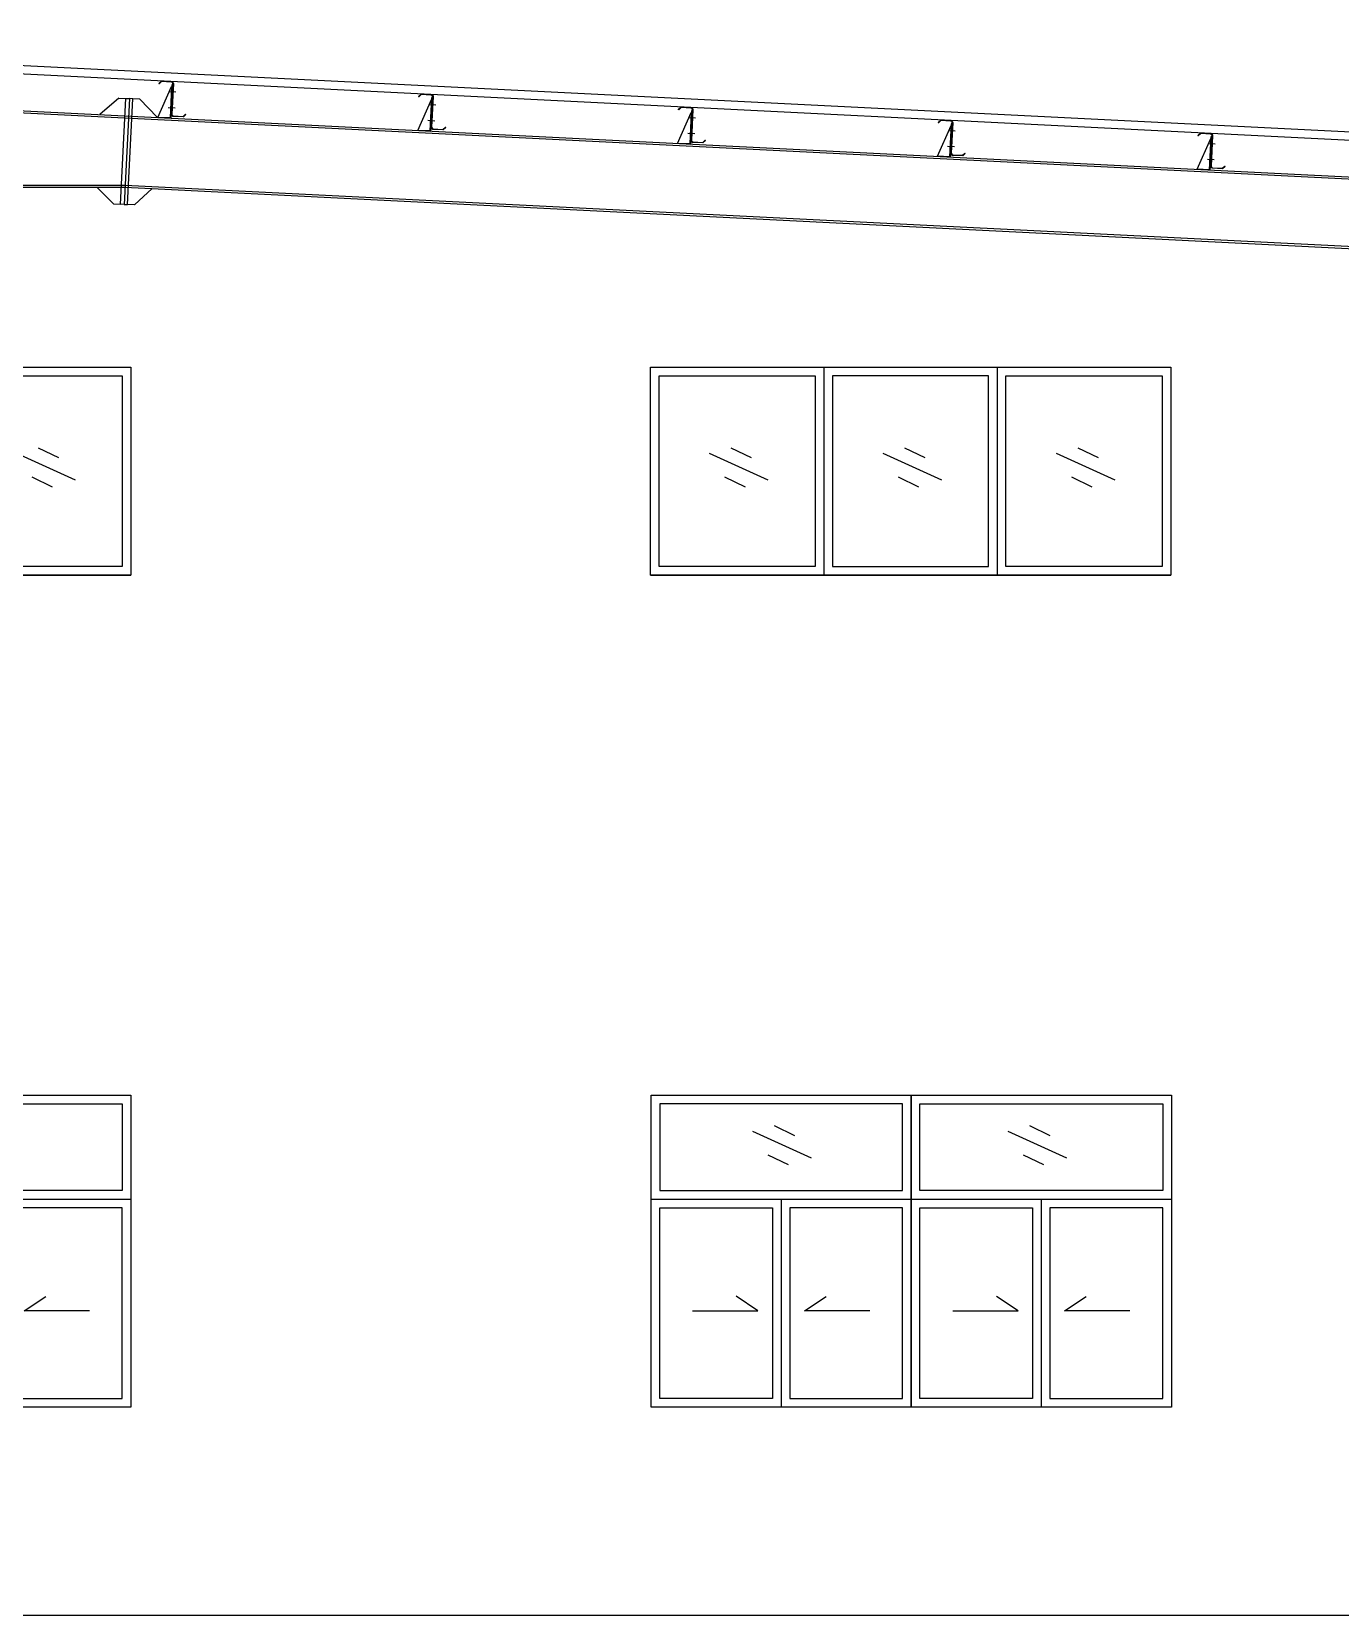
# Model space of a CAD drawing. Extents: x 180850 to 1400258, y 48356 to 327067.
# Drawn here: x 840360 to 847907, y 276343 to 285478 of the extents above; entities that cross this region are included whole.
import ezdxf

# ---------------------------------------------------------------- set-up
doc = ezdxf.new("R2010")
doc.units = 0
doc.header["$LTSCALE"] = 1000
for name, color, linetype in [('AXIS', 3, 'Continuous'), ('DOTE', 1, 'Continuous'), ('GL', 150, 'Continuous'), ('LT', 27, 'Continuous'), ('PZ', 202, 'Continuous')]:
    doc.layers.add(name, color=color, linetype=linetype)

# ---------------------------------------------------------------- blocks, each defined once
blk = doc.blocks.new('A$C50290E37')
at = {"color": 8}
for p, q in [((25303.69245265156, 6000.077888590749), (25303.67745265516, 4800.077888590749)), ((26303.6774526519, 6000.077888593456), (26303.67745265516, 4800.077888593456)), ((20647.38872526423, 5502.484345946752), (20985.70057673194, 5349.875002335757)), ((20772.01579189627, 5534.5322268296), (20889.67887219856, 5477.469643552278)), ((24643.0129902137, 5502.500624536042), (24981.3248416814, 5349.891280925047)), ((24767.64005684573, 5534.54850541889), (24885.30313714803, 5477.485922141568)), ((25643.34424731438, 5502.484345960256), (25981.65609878208, 5349.875002349261)), ((25767.9713139463, 5534.532226843105), (25885.63439424848, 5477.469643565782)), ((26643.3931908058, 5502.484345962948), (26981.7050422735, 5349.875002351982)), ((26768.02025743783, 5534.532226845811), (26885.68333774013, 5477.469643568489)), ((20735.81683511613, 5366.632163444461), (20853.47991541831, 5309.569580167139)), ((24731.4411000656, 5366.648442033751), (24849.10418036778, 5309.585858756429)), ((25731.77235716605, 5366.632163457965), (25849.43543746835, 5309.569580180643)), ((26731.8213006577, 5366.632163460672), (26849.48438095988, 5309.56958018335)), ((18307.67298711359, 4800.077888571861), (21307.73298711318, 4800.077888579952)), ((24303.67745265516, 4800.077888588043), (27303.73745265475, 4800.077888596163)), ((25807.70298711339, -0.0004575842176564038), (25807.70298711339, 1799.999542415782)), ((25807.73298711318, 1799.999542415782), (25807.73298711318, -0.0004575842176564038)), ((24891.58701119618, 1592.288741424622), (25229.89886266331, 1439.679397812724)), ((25016.21407782822, 1624.336622307135), (25133.87715813029, 1567.274039029493)), ((26364.5396596361, 1592.272462846129), (26702.85151110322, 1439.663119234232)), ((26489.16672626813, 1624.320343728643), (26606.8298065702, 1567.257760451001)), ((24980.0151210475, 1456.436558922112), (25097.67820134957, 1399.37397564447)), ((26452.96776948741, 1456.42028034362), (26570.63084978948, 1399.357697065978)), ((18307.68798711372, 1199.99954240548), (21307.77798711264, 1199.99954240548)), ((24307.68798711372, 1199.999542415782), (27307.77798711264, 1199.999542415782)), ((25057.78926072421, 1200.185129916266), (25057.49231107242, 0.1851666575530544)), ((26557.74048711325, 1199.999542415782), (26557.74048711325, -0.0004575842176564038)), ((20691.7475362093, 555.2932872191013), (20816.58326977852, 639.7383669812407)), ((24923.62267798278, 555.5120555914764), (24798.80784485, 639.9880243744701)), ((25191.6967679658, 555.4457184997445), (25316.55339432694, 639.8599040700356)), ((26423.67343801854, 555.2932872294332), (26298.83770444931, 639.7383669915725)), ((26691.7475362093, 555.2932872294332), (26816.58326977852, 639.7383669915725)), ((21068.43856896728, 555.2932872191013), (20691.7475362093, 555.2932872191013)), ((24546.9316567583, 555.6052708173229), (24923.62267798278, 555.5120555914764)), ((25568.38778919028, 555.352503273898), (25191.6967679658, 555.4457184997445)), ((26046.98240526055, 555.2932872294332), (26423.67343801854, 555.2932872294332)), ((27068.43856896728, 555.2932872294332), (26691.7475362093, 555.2932872294332))]:
    blk.add_line(p, q, dxfattribs=at)
for points in [[(18307.67298711033, 6000.077888571861), (21307.67298711033, 6000.077888579952), (21307.67298711359, 4800.077888579952), (18307.67298711359, 4800.077888571861)], [(21257.73298711306, 4850.077888579835), (20357.67298711347, 4850.077888577391), (20357.67493837536, 5950.068276476319), (21257.73493837495, 5950.068276478778)], [(24303.6774526519, 6000.077888588043), (27303.6774526519, 6000.077888596177), (27303.67745265516, 4800.077888596163), (24303.67745265516, 4800.077888588043)], [(24353.32098231511, 5950.103283968754), (25253.37393936655, 5950.065826164879), (25253.36679651262, 4850.065826215985), (24353.31383946096, 4850.103284019977)], [(25353.67608070374, 4850.077888590895), (26253.67745265504, 4850.07788859331), (26253.67940391693, 5950.068276492253), (25353.67803196586, 5950.068276489823)], [(27253.73745265463, 4850.077888596017), (26353.67745265504, 4850.077888593602), (26353.67940391693, 5950.06827649253), (27253.73940391652, 5950.06827649496)], [(18307.68798711372, 1799.99954240548), (21307.71798711305, 1799.99954240548), (21307.71798711305, -0.0004575945204123855), (18307.68798711372, -0.0004575945204123855)], [(21257.77798711264, 1249.99954240548), (19857.70298711385, 1249.99954240548), (19857.70493837877, 1749.989930304408), (21257.77993837756, 1749.989930304408)], [(24307.68798711372, 1799.999542415782), (27307.71798711305, 1799.999542415782), (27307.71798711305, -0.0004575842176564038), (24307.68798711372, -0.0004575842176564038)], [(24357.62798711413, 1249.999542415782), (25757.70298711292, 1249.999542415782), (25757.701035848, 1749.98993031471), (24357.62603584921, 1749.98993031471)], [(27257.77798711264, 1249.999542415782), (25857.70298711385, 1249.999542415782), (25857.70493837877, 1749.98993031471), (27257.77993837756, 1749.98993031471)], [(21257.77798711264, 1149.99954240548), (20607.71048711392, 1149.99954240548), (20607.71048711392, 49.99954240547959), (21257.77798711264, 49.99954240547959)], [(24357.73940925614, 1150.358361357008), (25007.80688935134, 1150.197496925568), (25007.53468550392, 50.19753060507355), (24357.46720540873, 50.35839503654279)], [(25757.81436638779, 1150.011901537277), (25107.74688629271, 1150.172765968746), (25107.47468244529, 50.17279964825138), (25757.54216254037, 50.01193521681125)], [(25857.70298711385, 1149.999542415782), (26507.77048711258, 1149.999542415782), (26507.77048711258, 49.99954241578234), (25857.70298711385, 49.99954241578234)], [(27257.77798711264, 1149.999542415782), (26607.71048711392, 1149.999542415782), (26607.71048711392, 49.99954241578234), (27257.77798711264, 49.99954241578234)]]:
    blk.add_lwpolyline(points, close=True, dxfattribs=at)

msp = doc.modelspace()

# ---------------------------------------------------------------- linework, layer by layer
at = {"layer": 'AXIS', "linetype": 'ByBlock', "elevation": -0.8588636219624313}
msp.add_lwpolyline([(853889.4513108918, 284553.7755746648), (836432.5939849401, 285427.5151487888), (836432.59398494, 285477.7791461481), (853891.948191739, 284603.7131916087)], close=True, dxfattribs=at)
at = {"layer": 'DOTE'}
msp.add_line((816572.0446890197, 276343.2916724154, -0.8588636219624313), (855704.2466994249, 276343.2916724154, -0.8588636219624313), dxfattribs=at)
at = {"layer": 'GL'}
for p, q in [((836414.5079417169, 285217.1946734115, -0.8588636219624313), (853589.0292066332, 284358.4686102108, -0.8588636219624313)), ((836414.5079417169, 285205.1796827748, -0.8588636219624313), (853589.2689071945, 284346.441634546, -0.8588636219624313)), ((836794.8671285624, 284580.5109472271, 0.3432826292532876), (840898.1367451819, 284581.3359331586, -0.8588636219624313)), ((836794.8750678591, 284591.7114014297, -0.8858517751777693), (840898.7356930041, 284593.3148896019, -0.8588464041354636)), ((840898.0949806712, 284580.500642948, -0.8588496992449324), (850871.2320247478, 284081.8437907712, -0.8588636219624313)), ((840898.6942320744, 284592.4856710145, -0.8588496992449324), (850871.831276151, 284093.8288188378, -0.8588636219624313))]:
    msp.add_line(p, q, dxfattribs=at)
at = {"layer": 'LT', "color": 1, "linetype": 'Continuous'}
for p, q in [((841152.0944293119, 285132.765869505, -4.858863622005261), (841191.9501413883, 285130.7730839037, -4.858863622005261)), ((841152.0944293119, 285132.765869505, -4.858863622005261), (841191.9501413883, 285130.7730839037, -4.858863622005261)), ((841147.5241072607, 285041.3594284856, -4.858863622005261), (841187.3798193365, 285039.3666428787, -4.858863622005261)), ((841147.5241072607, 285041.3594284856, -4.858863622005261), (841187.3798193365, 285039.3666428787, -4.858863622005261)), ((842650.222937629, 285057.859444093, -4.858863622005261), (842690.0786497054, 285055.8666584917, -4.858863622005261)), ((842650.222937629, 285057.859444093, -4.858863622005261), (842690.0786497054, 285055.8666584917, -4.858863622005261)), ((842645.6526155778, 284966.4530030737, -4.858863622005261), (842685.5083276535, 284964.4602174667, -4.858863622005261)), ((842645.6526155778, 284966.4530030737, -4.858863622005261), (842685.5083276535, 284964.4602174667, -4.858863622005261)), ((844148.351445946, 284982.953018681, -4.858863622005261), (844188.2071580223, 284980.9602330795, -4.858863622005261)), ((844148.351445946, 284982.953018681, -4.858863622005261), (844188.2071580223, 284980.9602330795, -4.858863622005261)), ((845646.4799542631, 284908.0465932691, -4.858863622005261), (845686.3356663394, 284906.0538076677, -4.858863622005261)), ((845646.4799542631, 284908.0465932691, -4.858863622005261), (845686.3356663394, 284906.0538076677, -4.858863622005261)), ((844143.7811238947, 284891.5465776618, -4.858863622005261), (844183.6368359706, 284889.5537920545, -4.858863622005261)), ((844143.7811238947, 284891.5465776618, -4.858863622005261), (844183.6368359706, 284889.5537920545, -4.858863622005261)), ((845641.9096322117, 284816.6401522496, -4.858863622005261), (845681.7653442876, 284814.6473666427, -4.858863622005261)), ((845641.9096322117, 284816.6401522496, -4.858863622005261), (845681.7653442876, 284814.6473666427, -4.858863622005261)), ((847144.6084625801, 284833.1401678571, -4.858863622005261), (847184.4641746565, 284831.1473822556, -4.858863622005261)), ((847144.6084625801, 284833.1401678571, -4.858863622005261), (847184.4641746565, 284831.1473822556, -4.858863622005261)), ((847140.0381405292, 284741.7337268378, -4.858863622005261), (847179.8938526048, 284739.7409412307, -4.858863622005261)), ((847140.0381405292, 284741.7337268378, -4.858863622005261), (847179.8938526048, 284739.7409412307, -4.858863622005261))]:
    msp.add_line(p, q, dxfattribs=at)
at = {"layer": 'LT', "elevation": -4.85886362199787}
for points in [[(841174.4117759592, 285176.4455779964, 0.4142135623730951), (841164.9236287397, 285186.9324775548), (841109.2358357161, 285189.7168672066), (841095.1157853637, 285176.9415835537), (841093.1030453915, 285179.1661908908), (841108.1445582749, 285192.7751787376), (841168.069698607, 285189.7789217206, -0.414213562373095), (841177.5578458266, 285179.2920221622), (841168.7188876262, 285002.5128581811, 0.4142135623730951), (841178.2070348456, 284992.0259586228), (841233.894827869, 284989.241568971), (841248.0148782226, 285002.016852624), (841250.0276181948, 284999.7922452868), (841234.9861053108, 284986.1832574399), (841175.0609649781, 284989.1795144569, -0.4142135623730951), (841165.5728177588, 284999.6664140152), (841174.4117759592, 285176.4455779964)], [(842672.5402842762, 285101.5391525843, 0.4142135623730951), (842663.0521370568, 285112.0260521427), (842607.3643440331, 285114.8104417947), (842593.2442936806, 285102.0351581417), (842591.2315537087, 285104.2597654788), (842606.2730665918, 285117.8687533255), (842666.1982069238, 285114.8724963087, -0.414213562373095), (842675.6863541434, 285104.3855967502), (842666.8473959431, 284927.6064327692, 0.4142135623730951), (842676.3355431628, 284917.1195332108), (842732.0233361861, 284914.3351435589), (842746.1433865399, 284927.110427212), (842748.1561265117, 284924.8858198747), (842733.1146136277, 284911.2768320278), (842673.1894732952, 284914.2730890448, -0.4142135623730951), (842663.7013260758, 284924.7599886032), (842672.5402842762, 285101.5391525843)], [(844170.6687925933, 285026.6327271722, 0.4142135623730951), (844161.1806453738, 285037.1196267307), (844105.4928523501, 285039.9040163826), (844091.3728019976, 285027.1287327297), (844089.3600620256, 285029.3533400667), (844104.4015749089, 285042.9623279137), (844164.3267152408, 285039.9660708967, -0.414213562373095), (844173.8148624605, 285029.4791713383), (844164.9759042603, 284852.7000073572, 0.4142135623730951), (844174.4640514797, 284842.2131077987), (844230.151844503, 284839.4287181468), (844244.2718948569, 284852.2040018), (844246.2846348287, 284849.9793944627), (844231.243121945, 284836.3704066157), (844171.317981612, 284839.3666636328, -0.4142135623730951), (844161.8298343931, 284849.8535631911), (844170.6687925933, 285026.6327271722)], [(845668.7973009102, 284951.7263017604, 0.4142135623730951), (845659.3091536908, 284962.2132013189), (845603.6213606672, 284964.9975909707), (845589.5013103146, 284952.2223073177), (845587.4885703427, 284954.4469146549), (845602.5300832258, 284968.0559025017), (845662.4552235579, 284965.0596454847, -0.414213562373095), (845671.9433707775, 284954.5727459262), (845663.1044125772, 284777.7935819452, 0.4142135623730951), (845672.5925597966, 284767.3066823868), (845728.2803528201, 284764.5222927349), (845742.4004031738, 284777.2975763881), (845744.4131431457, 284775.0729690507), (845729.371630262, 284761.4639812039), (845669.4464899291, 284764.4602382209, -0.4142135623730951), (845659.9583427099, 284774.9471377793), (845668.7973009102, 284951.7263017604)], [(847166.9258092274, 284876.8198763484, 0.4142135623730951), (847157.4376620081, 284887.3067759067), (847101.7498689845, 284890.0911655587), (847087.6298186318, 284877.3158819058), (847085.6170786599, 284879.5404892429), (847100.6585915432, 284893.1494770898), (847160.5837318752, 284890.1532200728, -0.414213562373095), (847170.0718790948, 284879.6663205143), (847161.2329208944, 284702.8871565332, 0.4142135623730951), (847170.7210681139, 284692.4002569749), (847226.4088611373, 284689.6158673229), (847240.528911491, 284702.3911509762), (847242.541651463, 284700.1665436387), (847227.500138579, 284686.5575557917), (847167.5749982464, 284689.5538128088, -0.4142135623730951), (847158.0868510272, 284700.0407123672), (847166.9258092274, 284876.8198763484)]]:
    msp.add_lwpolyline(points, format="xyb", dxfattribs=at)
at = {"layer": 'LT', "elevation": -0.8588636219624313}
for points in [[(841167.6701976721, 285161.7639186151), (841158.5815513863, 284979.9909929394), (841088.6833138644, 284983.4859048162)], [(841174.1620878744, 285171.4518163021), (841168.1695738415, 285171.7514420038), (841158.5815513863, 284979.9909929394), (841164.5740654193, 284979.6913672379)], [(842672.2905961913, 285096.54539089), (842666.2980821587, 285096.8450165917), (842656.7100597034, 284905.0845675274), (842662.7025737361, 284904.7849418259)], [(842665.798705989, 285086.8574932031), (842656.7100597034, 284905.0845675274), (842586.8118221813, 284908.5794794041)], [(844163.9272143061, 285011.9510677911), (844154.8385680205, 284830.1781421155), (844084.9403304985, 284833.6730539923)], [(844170.4191045082, 285021.6389654781), (844164.4265904756, 285021.9385911797), (844154.8385680205, 284830.1781421155), (844160.8310820534, 284829.878516414)], [(845662.055722623, 284937.044642379), (845652.9670763373, 284755.2717167034), (845583.0688388153, 284758.7666285802)], [(845668.5476128253, 284946.7325400661), (845662.5550987925, 284947.0321657677), (845652.9670763373, 284755.2717167034), (845658.9595903704, 284754.9720910019)], [(847160.1842309403, 284862.1382169672), (847151.0955846546, 284680.3652912915), (847081.1973471326, 284683.8602031684)], [(847166.6761211426, 284871.8261146542), (847160.6836071099, 284872.1257403558), (847151.0955846546, 284680.3652912915), (847157.0880986875, 284680.06566559)]]:
    msp.add_lwpolyline(points, close=True, dxfattribs=at)
at = {"layer": 'LT', "color": 1, "linetype": 'Continuous'}
for points in [[(841174.5623385417, 285119.3818764212, -4.858863622005261), (841175.7853407963, 285143.8419215578, -4.858863622005261), (841165.5735674902, 285119.8313149724, -4.858863622005261), (841166.7965697445, 285144.2913601094, -4.858863622005261)], [(841174.5623385417, 285119.3818764212, -4.858863622005261), (841175.7853407963, 285143.8419215578, -4.858863622005261), (841165.5735674902, 285119.8313149724, -4.858863622005261), (841166.7965697445, 285144.2913601094, -4.858863622005261)], [(841171.2150187475, 285052.4354805331, -4.858863622005261), (841169.9920164875, 285027.9754353969, -4.858863622005261), (841162.2262476959, 285052.8849190869, -4.858863622005261), (841161.0032454362, 285028.4248739503, -4.858863622005261)], [(841171.2150187475, 285052.4354805331, -4.858863622005261), (841169.9920164875, 285027.9754353969, -4.858863622005261), (841162.2262476959, 285052.8849190869, -4.858863622005261), (841161.0032454362, 285028.4248739503, -4.858863622005261)], [(842672.6908468587, 285044.4754510092, -4.858863622005261), (842673.9138491134, 285068.9354961457, -4.858863622005261), (842663.7020758073, 285044.9248895603, -4.858863622005261), (842664.9250780614, 285069.3849346974, -4.858863622005261)], [(842672.6908468587, 285044.4754510092, -4.858863622005261), (842673.9138491134, 285068.9354961457, -4.858863622005261), (842663.7020758073, 285044.9248895603, -4.858863622005261), (842664.9250780614, 285069.3849346974, -4.858863622005261)], [(842669.3435270645, 284977.529055121, -4.858863622005261), (842668.1205248045, 284953.0690099848, -4.858863622005261), (842660.3547560127, 284977.978493675, -4.858863622005261), (842659.1317537533, 284953.5184485384, -4.858863622005261)], [(842669.3435270645, 284977.529055121, -4.858863622005261), (842668.1205248045, 284953.0690099848, -4.858863622005261), (842660.3547560127, 284977.978493675, -4.858863622005261), (842659.1317537533, 284953.5184485384, -4.858863622005261)], [(844170.8193551757, 284969.5690255971, -4.858863622005261), (844172.0423574303, 284994.0290707339, -4.858863622005261), (844161.8305841243, 284970.0184641483, -4.858863622005261), (844163.0535863783, 284994.4785092855, -4.858863622005261)], [(844170.8193551757, 284969.5690255971, -4.858863622005261), (844172.0423574303, 284994.0290707339, -4.858863622005261), (844161.8305841243, 284970.0184641483, -4.858863622005261), (844163.0535863783, 284994.4785092855, -4.858863622005261)], [(845668.9478634928, 284894.6626001853, -4.858863622005261), (845670.1708657474, 284919.1226453218, -4.858863622005261), (845659.9590924412, 284895.1120387364, -4.858863622005261), (845661.1820946956, 284919.5720838734, -4.858863622005261)], [(845668.9478634928, 284894.6626001853, -4.858863622005261), (845670.1708657474, 284919.1226453218, -4.858863622005261), (845659.9590924412, 284895.1120387364, -4.858863622005261), (845661.1820946956, 284919.5720838734, -4.858863622005261)], [(844167.4720353816, 284902.6226297091, -4.858863622005261), (844166.2490331214, 284878.1625845728, -4.858863622005261), (844158.48326433, 284903.0720682631, -4.858863622005261), (844157.2602620703, 284878.6120231263, -4.858863622005261)], [(844167.4720353816, 284902.6226297091, -4.858863622005261), (844166.2490331214, 284878.1625845728, -4.858863622005261), (844158.48326433, 284903.0720682631, -4.858863622005261), (844157.2602620703, 284878.6120231263, -4.858863622005261)], [(845665.6005436986, 284827.716204297, -4.858863622005261), (845664.3775414386, 284803.2561591609, -4.858863622005261), (845656.611772647, 284828.165642851, -4.858863622005261), (845655.3887703874, 284803.7055977144, -4.858863622005261)], [(845665.6005436986, 284827.716204297, -4.858863622005261), (845664.3775414386, 284803.2561591609, -4.858863622005261), (845656.611772647, 284828.165642851, -4.858863622005261), (845655.3887703874, 284803.7055977144, -4.858863622005261)], [(847167.07637181, 284819.7561747732, -4.858863622005261), (847168.2993740647, 284844.21621991, -4.858863622005261), (847158.0876007584, 284820.2056133243, -4.858863622005261), (847159.3106030127, 284844.6656584615, -4.858863622005261)], [(847167.07637181, 284819.7561747732, -4.858863622005261), (847168.2993740647, 284844.21621991, -4.858863622005261), (847158.0876007584, 284820.2056133243, -4.858863622005261), (847159.3106030127, 284844.6656584615, -4.858863622005261)], [(847163.7290520158, 284752.8097788851, -4.858863622005261), (847162.5060497557, 284728.3497337488, -4.858863622005261), (847154.7402809641, 284753.2592174391, -4.858863622005261), (847153.5172787047, 284728.7991723024, -4.858863622005261)], [(847163.7290520158, 284752.8097788851, -4.858863622005261), (847162.5060497557, 284728.3497337488, -4.858863622005261), (847154.7402809641, 284753.2592174391, -4.858863622005261), (847153.5172787047, 284728.7991723024, -4.858863622005261)]]:
    msp.add_solid(points, dxfattribs=at)
at = {"layer": 'PZ'}
for p, q in [((840863.7379002102, 285094.8580974716, -2.858863621936965), (840754.0368394156, 285000.2220015764, -4.877261626364041)), ((840863.7379002102, 285094.8580974716, -2.858863621936965), (840754.0368394156, 285000.2220015764, -4.877261626364041)), ((840863.7379002102, 285094.8580974716, -2.858863621936965), (840903.6879937672, 285092.8605927934, -2.858863621936965)), ((840863.7379002102, 285094.8580974716, -2.858863621936965), (840903.6879937672, 285092.8605927934, -2.858863621936965)), ((840983.588180879, 285088.8655834376, -2.858863621936965), (840943.6380873219, 285090.8630881154, -2.858863621936965)), ((840983.588180879, 285088.8655834376, -2.858863621936965), (840943.6380873219, 285090.8630881154, -2.858863621936965)), ((840983.588180879, 285088.8655834376, -2.858863621936965), (841083.302094647, 284983.7587388132, -4.877261626364041)), ((840983.588180879, 285088.8655834376, -2.858863621936965), (841083.302094647, 284983.7587388132, -4.877261626364041)), ((840833.2134918194, 284484.369929764, -0.8588636219151518), (840736.6796101095, 284580.0164794337, -0.8588636219266303)), ((840833.2134918194, 284484.369929764, -0.8588636219151518), (840736.6796101095, 284580.0164794337, -0.8588636219266303)), ((840953.063772488, 284478.3774157286, -0.8588636219151518), (841055.7577694523, 284573.3676378543, -0.8588636219444985)), ((840953.063772488, 284478.3774157286, -0.8588636219151518), (841055.7577694523, 284573.3676378543, -0.8588636219444985)), ((840833.2134918194, 284484.369929764, -0.8588636219151518), (840873.1635853761, 284482.3724250856, -0.8588636219151518)), ((840833.2134918194, 284484.369929764, -0.8588636219151518), (840873.1635853761, 284482.3724250856, -0.8588636219151518)), ((840953.063772488, 284478.3774157286, -0.8588636219151518), (840913.1136789314, 284480.3749204073, -0.8588636219151518)), ((840953.063772488, 284478.3774157286, -0.8588636219151518), (840913.1136789314, 284480.3749204073, -0.8588636219151518))]:
    msp.add_line(p, q, dxfattribs=at)
at = {"layer": 'PZ', "elevation": -0.8588636219624313}
for points in [[(840893.1386321626, 284481.3736727457), (840873.1635853761, 284482.3724250856), (840903.6879937672, 285092.8605927934), (840923.6630405448, 285091.8618404545)], [(840893.1386321626, 284481.3736727457), (840873.1635853761, 284482.3724250856), (840903.6879937672, 285092.8605927934), (840923.6630405448, 285091.8618404545)], [(840893.1386321614, 284481.3736727457), (840913.1136789391, 284480.3749204067), (840943.6380873238, 285090.8630881152), (840923.6630405462, 285091.8618404542)], [(840893.1386321614, 284481.3736727457), (840913.1136789391, 284480.3749204067), (840943.6380873238, 285090.8630881152), (840923.6630405462, 285091.8618404542)]]:
    msp.add_lwpolyline(points, close=True, dxfattribs=at)

# ---------------------------------------------------------------- block references
msp.add_blockref('A$C50290E37', (819624.9208489311, 277543.3616589775, -0.8588636219624366))

doc.saveas('drawing.dxf')
